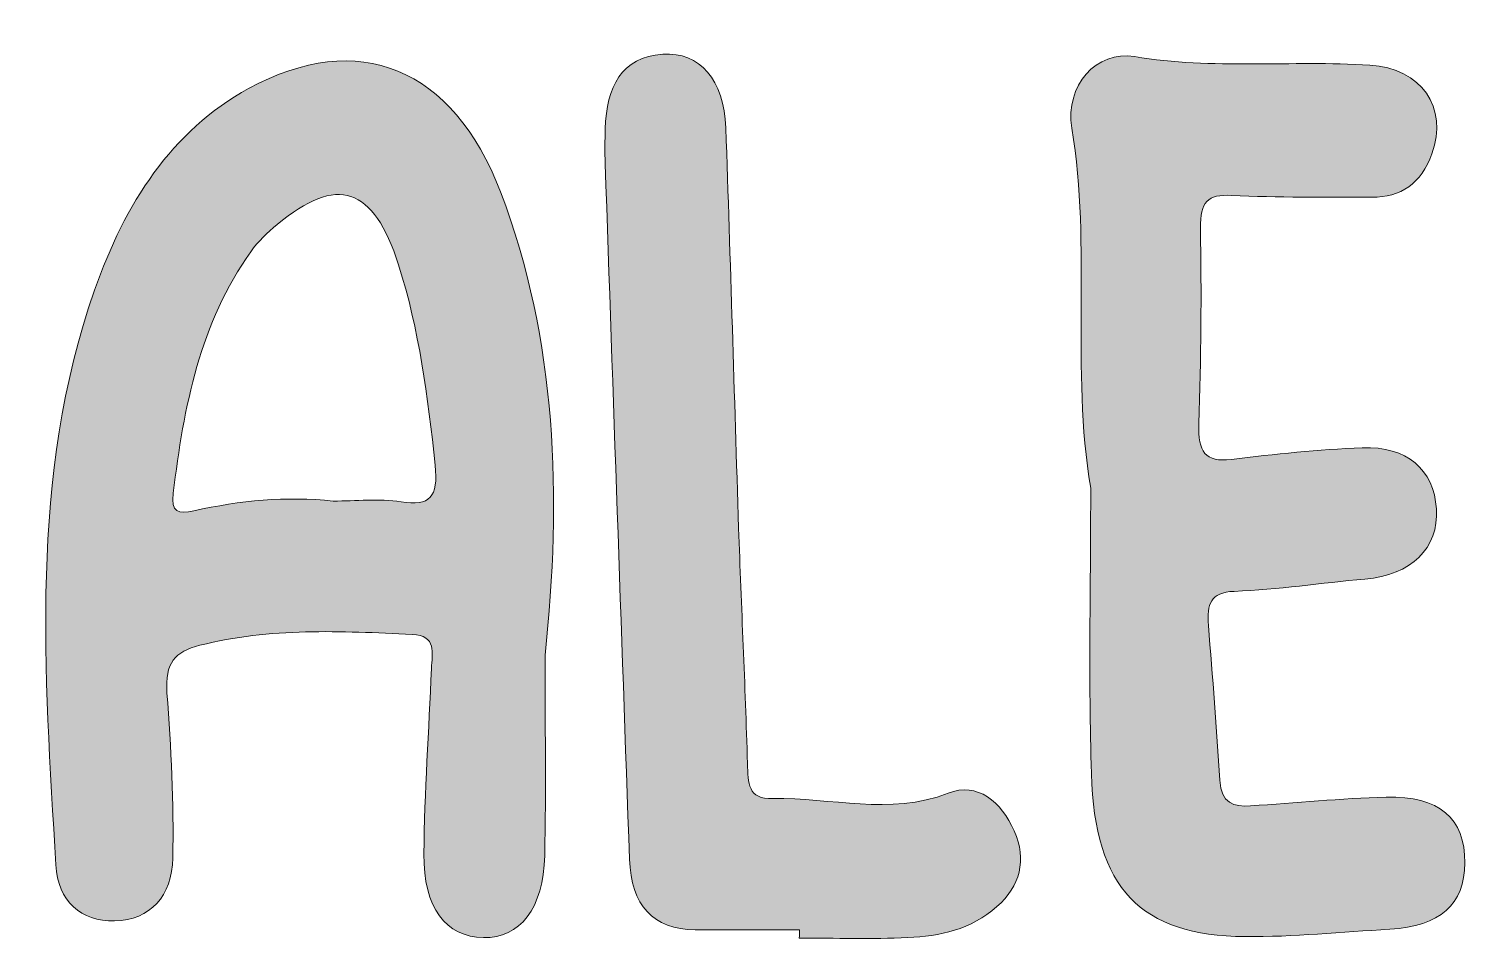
# Model space of a CAD drawing. Extents: x 556 to 1444, y -1436 to -564.
# Drawn here: x 1225.1 to 1444, y -702.6 to -563.9 of the extents above; entities that cross this region are included whole.
import ezdxf

# ---------------------------------------------------------------- set-up
doc = ezdxf.new("R2010")
doc.units = 0
doc.header["$MEASUREMENT"] = 0
doc.layers.add('katman 1', color=7, linetype='Continuous')

# ---------------------------------------------------------------- blocks, each defined once
blk = doc.blocks.new('block 3')
at = {"layer": 'katman 1', "true_color": 0x010101}
h = blk.add_hatch(color=18, dxfattribs=at)
h.dxf.hatch_style = 2
edge = h.paths.add_edge_path()
edge.add_spline(control_points=[(1297.04, -588.74), (1289.81, -569.8), (1275.33, -563.88), (1258.66, -572.99), (1246.85, -579.46), (1239.82, -590.53), (1235.18, -603.72), (1225.15, -632.22), (1227.6, -661.8), (1229.27, -691.26), (1229.59, -696.79), (1233.12, -699.91), (1238.23, -699.79), (1243.71, -699.65), (1246.98, -696), (1247.1, -690.21), (1247.27, -681.83), (1246.85, -673.4), (1246.21, -665.04), (1245.87, -660.49), (1247.46, -658.77), (1251.22, -657.81), (1261.94, -655.07), (1272.72, -655.65), (1283.55, -656.14), (1287.39, -656.33), (1286.6, -658.96), (1286.51, -661.36), (1286.13, -670.76), (1285.44, -680.16), (1285.36, -689.58), (1285.27, -697.82), (1288.75, -702.25), (1294.42, -702.34), (1299.98, -702.44), (1303.59, -697.93), (1303.77, -689.84), (1303.99, -679.67), (1303.82, -669.49), (1303.82, -659.32), (1306.37, -635.25), (1305.69, -611.43), (1297.04, -588.74)], knot_values=[0, 0, 0, 0, 1, 1, 1, 2, 2, 2, 3, 3, 3, 4, 4, 4, 5, 5, 5, 6, 6, 6, 7, 7, 7, 8, 8, 8, 9, 9, 9, 10, 10, 10, 11, 11, 11, 12, 12, 12, 13, 13, 13, 14, 14, 14, 14], degree=3, periodic=1)
edge = h.paths.add_edge_path()
edge.add_spline(control_points=[(1281.89, -635.95), (1278.5, -635.41), (1275, -635.84), (1271.55, -635.84), (1264.4, -635.06), (1257.31, -635.76), (1250.32, -637.32), (1247.89, -637.87), (1246.82, -637.58), (1247.17, -634.65), (1248.75, -621.46), (1251.29, -608.63), (1258.98, -597.85), (1260.1, -596.28), (1261.54, -594.93), (1262.99, -593.72), (1272.16, -586.09), (1277.68, -587.9), (1281.5, -599.85), (1284.65, -609.71), (1285.98, -619.99), (1287.07, -630.35), (1287.58, -635.28), (1286.26, -636.65), (1281.89, -635.95)], knot_values=[0, 0, 0, 0, 1, 1, 1, 2, 2, 2, 3, 3, 3, 4, 4, 4, 5, 5, 5, 6, 6, 6, 7, 7, 7, 8, 8, 8, 8], degree=3, periodic=1)
h = blk.add_hatch(color=18, dxfattribs=at)
h.dxf.hatch_style = 2
edge = h.paths.add_edge_path()
edge.add_spline(control_points=[(1342.58, -701.14), (1337.29, -701.14), (1332, -701.17), (1326.71, -701.14), (1320.28, -701.09), (1316.93, -697.42), (1316.69, -690.39), (1315.43, -655.07), (1314.21, -619.76), (1312.98, -584.44), (1312.92, -582.67), (1312.94, -580.88), (1312.99, -579.11), (1313.19, -572.76), (1315.43, -568.19), (1321.75, -567.76), (1327.39, -567.38), (1331.11, -571.66), (1331.36, -578.99), (1332.08, -599.3), (1332.65, -619.64), (1333.32, -639.97), (1333.73, -651.91), (1334.31, -663.85), (1334.67, -675.79), (1334.76, -678.83), (1334.71, -681.28), (1338.52, -681.17), (1347.42, -680.94), (1356.28, -683.83), (1365.22, -680.34), (1369.76, -678.57), (1373.31, -681.63), (1375.3, -686.09), (1377.27, -690.51), (1376.19, -694.52), (1372.67, -697.62), (1368.7, -701.12), (1363.95, -702.13), (1359.09, -702.34), (1353.59, -702.59), (1348.07, -702.4), (1342.55, -702.4), (1342.58, -701.96), (1342.58, -701.55), (1342.58, -701.14)], knot_values=[0, 0, 0, 0, 1, 1, 1, 2, 2, 2, 3, 3, 3, 4, 4, 4, 5, 5, 5, 6, 6, 6, 7, 7, 7, 8, 8, 8, 9, 9, 9, 10, 10, 10, 11, 11, 11, 12, 12, 12, 13, 13, 13, 14, 14, 14, 15, 15, 15, 15], degree=3, periodic=1)
h = blk.add_hatch(color=18, dxfattribs=at)
h.dxf.hatch_style = 2
edge = h.paths.add_edge_path()
edge.add_spline(control_points=[(1386.96, -633.87), (1383.89, -615.63), (1387.11, -597.29), (1384.09, -579.03), (1383.01, -572.52), (1387.86, -567.17), (1393.62, -568.13), (1405.55, -570.13), (1417.53, -568.68), (1429.47, -569.42), (1437.34, -569.9), (1441.47, -575.9), (1438.95, -582.93), (1437.34, -587.46), (1434.17, -589.58), (1429.8, -589.55), (1422.66, -589.49), (1415.51, -589.64), (1408.39, -589.27), (1404.78, -589.09), (1403.62, -590.22), (1403.68, -594.3), (1403.85, -604.23), (1403.77, -614.16), (1403.44, -624.07), (1403.3, -628.35), (1404.39, -629.97), (1408.39, -629.48), (1415.01, -628.67), (1421.66, -628.01), (1428.33, -627.72), (1435.11, -627.42), (1439.27, -631.07), (1439.63, -637.02), (1440.01, -643.06), (1435.8, -647.11), (1428.75, -647.72), (1422.09, -648.3), (1415.47, -649.34), (1408.82, -649.59), (1405.16, -649.72), (1404.64, -651.54), (1404.9, -654.8), (1405.52, -662.64), (1406.15, -670.5), (1406.62, -678.36), (1406.82, -681.89), (1408.77, -682.44), (1411.32, -682.27), (1418.21, -681.81), (1425.08, -681.14), (1431.97, -680.94), (1440.05, -680.7), (1444.03, -684.2), (1443.97, -690.94), (1443.93, -697.31), (1440.2, -700.63), (1432.56, -701.06), (1425.21, -701.47), (1417.85, -702.24), (1410.5, -702.19), (1394.54, -702.07), (1387.58, -694.85), (1387.06, -677.35), (1386.62, -662.87), (1386.96, -648.36), (1386.96, -633.87)], knot_values=[0, 0, 0, 0, 1, 1, 1, 2, 2, 2, 3, 3, 3, 4, 4, 4, 5, 5, 5, 6, 6, 6, 7, 7, 7, 8, 8, 8, 9, 9, 9, 10, 10, 10, 11, 11, 11, 12, 12, 12, 13, 13, 13, 14, 14, 14, 15, 15, 15, 16, 16, 16, 17, 17, 17, 18, 18, 18, 19, 19, 19, 20, 20, 20, 21, 21, 21, 22, 22, 22, 22], degree=3, periodic=1)
at = {"layer": 'katman 1', "lineweight": 0}
for points, knots in [([(1297.04, -588.74), (1289.81, -569.8), (1275.33, -563.88), (1258.66, -572.99), (1246.85, -579.46), (1239.82, -590.53), (1235.18, -603.72), (1225.15, -632.22), (1227.6, -661.8), (1229.27, -691.26), (1229.59, -696.79), (1233.12, -699.91), (1238.23, -699.79), (1243.71, -699.65), (1246.98, -696), (1247.1, -690.21), (1247.27, -681.83), (1246.85, -673.4), (1246.21, -665.04), (1245.87, -660.49), (1247.46, -658.77), (1251.22, -657.81), (1261.94, -655.07), (1272.72, -655.65), (1283.55, -656.14), (1287.39, -656.33), (1286.6, -658.96), (1286.51, -661.36), (1286.13, -670.76), (1285.44, -680.16), (1285.36, -689.58), (1285.27, -697.82), (1288.75, -702.25), (1294.42, -702.34), (1299.98, -702.44), (1303.59, -697.93), (1303.77, -689.84), (1303.99, -679.67), (1303.82, -669.49), (1303.82, -659.32), (1306.37, -635.25), (1305.69, -611.43), (1297.04, -588.74)], [0, 0, 0, 0, 1, 1, 1, 2, 2, 2, 3, 3, 3, 4, 4, 4, 5, 5, 5, 6, 6, 6, 7, 7, 7, 8, 8, 8, 9, 9, 9, 10, 10, 10, 11, 11, 11, 12, 12, 12, 13, 13, 13, 14, 14, 14, 14]), ([(1342.58, -701.14), (1337.29, -701.14), (1332, -701.17), (1326.71, -701.14), (1320.28, -701.09), (1316.93, -697.42), (1316.69, -690.39), (1315.43, -655.07), (1314.21, -619.76), (1312.98, -584.44), (1312.92, -582.67), (1312.94, -580.88), (1312.99, -579.11), (1313.19, -572.76), (1315.43, -568.19), (1321.75, -567.76), (1327.39, -567.38), (1331.11, -571.66), (1331.36, -578.99), (1332.08, -599.3), (1332.65, -619.64), (1333.32, -639.97), (1333.73, -651.91), (1334.31, -663.85), (1334.67, -675.79), (1334.76, -678.83), (1334.71, -681.28), (1338.52, -681.17), (1347.42, -680.94), (1356.28, -683.83), (1365.22, -680.34), (1369.76, -678.57), (1373.31, -681.63), (1375.3, -686.09), (1377.27, -690.51), (1376.19, -694.52), (1372.67, -697.62), (1368.7, -701.12), (1363.95, -702.13), (1359.09, -702.34), (1353.59, -702.59), (1348.07, -702.4), (1342.55, -702.4), (1342.58, -701.96), (1342.58, -701.55), (1342.58, -701.14)], [0, 0, 0, 0, 1, 1, 1, 2, 2, 2, 3, 3, 3, 4, 4, 4, 5, 5, 5, 6, 6, 6, 7, 7, 7, 8, 8, 8, 9, 9, 9, 10, 10, 10, 11, 11, 11, 12, 12, 12, 13, 13, 13, 14, 14, 14, 15, 15, 15, 15]), ([(1386.96, -633.87), (1383.89, -615.63), (1387.11, -597.29), (1384.09, -579.03), (1383.01, -572.52), (1387.86, -567.17), (1393.62, -568.13), (1405.55, -570.13), (1417.53, -568.68), (1429.47, -569.42), (1437.34, -569.9), (1441.47, -575.9), (1438.95, -582.93), (1437.34, -587.46), (1434.17, -589.58), (1429.8, -589.55), (1422.66, -589.49), (1415.51, -589.64), (1408.39, -589.27), (1404.78, -589.09), (1403.62, -590.22), (1403.68, -594.3), (1403.85, -604.23), (1403.77, -614.16), (1403.44, -624.07), (1403.3, -628.35), (1404.39, -629.97), (1408.39, -629.48), (1415.01, -628.67), (1421.66, -628.01), (1428.33, -627.72), (1435.11, -627.42), (1439.27, -631.07), (1439.63, -637.02), (1440.01, -643.06), (1435.8, -647.11), (1428.75, -647.72), (1422.09, -648.3), (1415.47, -649.34), (1408.82, -649.59), (1405.16, -649.72), (1404.64, -651.54), (1404.9, -654.8), (1405.52, -662.64), (1406.15, -670.5), (1406.62, -678.36), (1406.82, -681.89), (1408.77, -682.44), (1411.32, -682.27), (1418.21, -681.81), (1425.08, -681.14), (1431.97, -680.94), (1440.05, -680.7), (1444.03, -684.2), (1443.97, -690.94), (1443.93, -697.31), (1440.2, -700.63), (1432.56, -701.06), (1425.21, -701.47), (1417.85, -702.24), (1410.5, -702.19), (1394.54, -702.07), (1387.58, -694.85), (1387.06, -677.35), (1386.62, -662.87), (1386.96, -648.36), (1386.96, -633.87)], [0, 0, 0, 0, 1, 1, 1, 2, 2, 2, 3, 3, 3, 4, 4, 4, 5, 5, 5, 6, 6, 6, 7, 7, 7, 8, 8, 8, 9, 9, 9, 10, 10, 10, 11, 11, 11, 12, 12, 12, 13, 13, 13, 14, 14, 14, 15, 15, 15, 16, 16, 16, 17, 17, 17, 18, 18, 18, 19, 19, 19, 20, 20, 20, 21, 21, 21, 22, 22, 22, 22]), ([(1281.89, -635.95), (1278.5, -635.41), (1275, -635.84), (1271.55, -635.84), (1264.4, -635.06), (1257.31, -635.76), (1250.32, -637.32), (1247.89, -637.87), (1246.82, -637.58), (1247.17, -634.65), (1248.75, -621.46), (1251.29, -608.63), (1258.98, -597.85), (1260.1, -596.28), (1261.54, -594.93), (1262.99, -593.72), (1272.16, -586.09), (1277.68, -587.9), (1281.5, -599.85), (1284.65, -609.71), (1285.98, -619.99), (1287.07, -630.35), (1287.58, -635.28), (1286.26, -636.65), (1281.89, -635.95)], [0, 0, 0, 0, 1, 1, 1, 2, 2, 2, 3, 3, 3, 4, 4, 4, 5, 5, 5, 6, 6, 6, 7, 7, 7, 8, 8, 8, 8])]:
    blk.add_open_spline(points, degree=3, knots=knots, dxfattribs=at)
blk = doc.blocks.new('block 2')
at = {"layer": 'katman 1'}
blk.add_blockref('block 3', (0, 0), dxfattribs=at)

msp = doc.modelspace()

# ---------------------------------------------------------------- block references
at = {"layer": 'katman 1'}
msp.add_blockref('block 2', (0, 0), dxfattribs=at)

doc.saveas('drawing.dxf')
